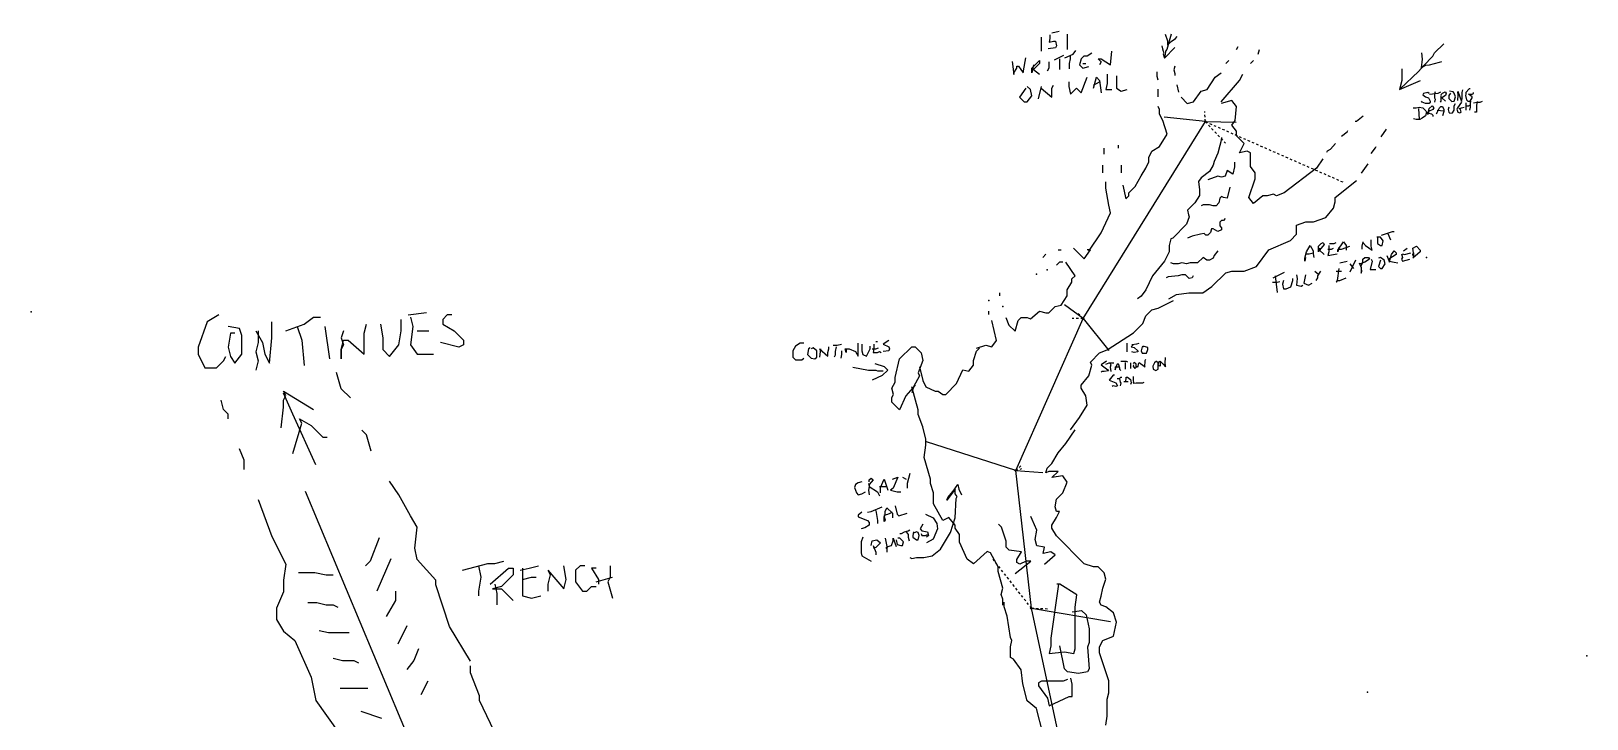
# Model space of a CAD drawing. Header units: millimetres. Extents: x -158 to 813, y -516 to 729.
# Drawn here: x 395 to 597.3, y 639.7 to 729.1 of the extents above; entities that cross this region are included whole.
import ezdxf

# ---------------------------------------------------------------- set-up
doc = ezdxf.new("R2010")
doc.units = ezdxf.units.MM
doc.linetypes.add('DASH', pattern=[0.6, 0.3, -0.3])

msp = doc.modelspace()

# ---------------------------------------------------------------- linework, layer by layer
at = {"layer": 'Shots', "color": 1}
for p, q in [((531.762, 691.76), (547.664, 717.34)), ((523.018, 672.006), (531.762, 691.76)), ((525.054, 654.114), (523.018, 672.006)), ((528.986, 635.702), (525.054, 654.114))]:
    msp.add_line(p, q, dxfattribs=at)
for centre in [(547.664, 717.34), (531.762, 691.76), (523.018, 672.006), (525.054, 654.114)]:
    msp.add_circle(centre, 0.1, dxfattribs=at)
at = {"layer": 'Sketch', "color": 0}
for points in [[(526.32, 728.3), (526.32, 726.5)], [(527.46, 728.62), (527.46, 728.14), (527.34, 727.66), (527.94, 727.78), (528.18, 727.78), (528.3, 727.18), (528.18, 726.94), (527.22, 726.82)], [(527.7, 728.86), (528.66, 729.1)], [(529.72, 728.7), (529.72, 726.7)], [(543.22, 728.72), (542.66, 726.72), (542.5, 726.48), (542.42, 726.08), (542.34, 725.76)], [(542.42, 728.72), (542.74, 727.84), (542.74, 727.28), (543.22, 727.76), (543.78, 728.16), (544.02, 728.4)], [(529.38, 725.62), (530.46, 726.1), (530.82, 726.58)], [(531.52, 725.5), (531.92, 725.9), (532.32, 725.9), (532.92, 726.3)], [(533.72, 725.5), (533.72, 725.5), (534.12, 725.5), (535.32, 724.7), (535.52, 726.5)], [(542.02, 727.2), (542.1, 726.8), (542.18, 726.48), (542.26, 726.32), (542.18, 726.16), (542.34, 725.6), (543.7, 726.96)], [(551.72, 726.7), (551.92, 727.1)], [(554.52, 726.1), (554.72, 726.7)], [(572.98, 721.62), (575.38, 723.86), (576.02, 724.58), (577.22, 725.86), (577.46, 726.26), (578.66, 727.46)], [(575.78, 726.26), (575.86, 725.46), (575.7, 724.34), (576.34, 724.66), (576.82, 724.74), (578.1, 725.06), (578.42, 725.14)], [(522.54, 725.14), (522.78, 723.46), (522.78, 723.7), (523.14, 724.3), (523.14, 724.54), (523.38, 724.54), (523.98, 723.7), (524.22, 725.14), (524.34, 725.62)], [(525.32, 724.7), (525.12, 723.7), (525.12, 723.7), (525.12, 724.3), (526.12, 725.3), (526.12, 724.9), (525.32, 724.1), (526.12, 723.5)], [(527.32, 725.1), (527.32, 724.3), (527.12, 723.9)], [(528.06, 725.38), (529.26, 725.98)], [(528.72, 725.5), (528.72, 724.1)], [(530.1, 725.86), (530.1, 725.5), (529.98, 724.9), (529.98, 724.18)], [(531.52, 725.5), (531.32, 724.7), (531.72, 724.3), (532.52, 724.5)], [(531.72, 724.9), (532.12, 724.9)], [(533.72, 725.5), (534.12, 725.1), (533.92, 724.7)], [(543.7, 724.54), (543.58, 724.06), (543.7, 723.58), (543.7, 723.34)], [(550.32, 724.9), (550.72, 725.3)], [(553.52, 724.9), (553.92, 725.3)], [(573.22, 724.2), (573.22, 722.7), (572.92, 721.5), (575.62, 722.7)], [(526.32, 721.7), (527.72, 720.5), (527.72, 721.7), (527.92, 722.1)], [(529.92, 722.5), (529.92, 721.9), (530.12, 720.9), (530.92, 721.7), (531.52, 721.1), (532.32, 723.1)], [(533.12, 721.7), (533.12, 721.7), (533.52, 723.1), (533.92, 722.7), (534.12, 721.1)], [(533.12, 722.1), (533.92, 722.5)], [(534.92, 723.5), (534.92, 722.3), (534.72, 721.5), (535.52, 721.5)], [(536.12, 723.3), (536.12, 721.7), (536.72, 721.3), (537.52, 721.5)], [(541.54, 722.74), (541.42, 723.22), (541.42, 723.82)], [(543.94, 722.14), (544.18, 721.18)], [(544.52, 720.5), (545.32, 719.7), (546.12, 719.9), (547.12, 721.3), (547.92, 721.5), (548.92, 723.1), (549.72, 723.7)], [(549.72, 719.9), (552.12, 722.7), (552.52, 723.5)], [(524.32, 721.7), (523.52, 720.5), (524.12, 719.9), (524.52, 719.9), (525.12, 720.7), (524.92, 721.5), (524.52, 721.9)], [(526.32, 721.9), (525.92, 720.3)], [(541.54, 720.58), (541.54, 721.54)], [(562.92, 712.5), (562.12, 711.3), (557.92, 708.1), (556.92, 707.7), (556.52, 707.9), (555.72, 707.7), (555.12, 707.7), (553.92, 706.7), (553.32, 707.5), (554.12, 709.9), (554.12, 710.7), (553.52, 711.5), (553.52, 713.3), (553.12, 713.5), (552.12, 713.3), (552.72, 714.5), (551.72, 715.5), (551.72, 716.1), (551.12, 716.9), (551.52, 717.5), (551.72, 719.3), (551.12, 720.1), (549.72, 719.7)], [(576.74, 720.98), (576.58, 721.14), (576.02, 720.98), (575.94, 720.82), (576.26, 720.58), (576.66, 720.42), (576.9, 720.02), (576.9, 719.86), (576.74, 719.7), (576.26, 719.7), (575.86, 719.86), (575.78, 720.02)], [(576.82, 720.9), (577.94, 721.06), (578.26, 721.22)], [(577.54, 721.22), (577.46, 720.9), (577.46, 720.42), (577.54, 720.26), (577.46, 719.86)], [(578.26, 720.74), (578.26, 720.02), (578.18, 719.86)], [(578.26, 720.82), (578.5, 721.06), (578.82, 721.22), (578.98, 721.06), (578.9, 720.74), (578.42, 720.42), (578.9, 720.02)], [(579.54, 721.06), (579.3, 720.74), (579.3, 720.34), (579.7, 719.94), (580.02, 720.02), (580.18, 720.58), (580.02, 721.06), (579.86, 721.22), (579.38, 721.3)], [(580.42, 721.22), (580.5, 720.82), (580.42, 720.1)], [(580.5, 721.3), (580.98, 719.94), (581.06, 720.34), (581.06, 721.14), (581.14, 721.46)], [(582.1, 721.62), (581.94, 721.62), (581.54, 721.14), (581.54, 720.9), (581.46, 720.74), (581.62, 720.18), (581.78, 720.02), (582.1, 720.02), (582.34, 720.42), (582.34, 720.58), (581.86, 720.9), (582.34, 720.9), (582.5, 720.98), (582.5, 721.14)], [(582.18, 720.02), (582.1, 719.86), (582.1, 719.22), (582.02, 718.82)], [(582.5, 719.78), (582.98, 719.86), (583.38, 719.86), (583.7, 720.02)], [(536.92, 709.1), (537.32, 707.3), (537.72, 707.7), (537.72, 708.1), (538.52, 708.9), (539.32, 710.3), (539.92, 711.3), (540.32, 712.1), (540.32, 712.7), (540.72, 713.5), (541.72, 714.1), (542.72, 715.7), (542.12, 717.5), (541.72, 718.3), (541.72, 718.9), (541.52, 719.3)], [(567.14, 717.38), (567.3, 717.38), (567.94, 717.94), (568.18, 718.1)], [(574.66, 719.14), (575.06, 719.14), (575.46, 719.22), (575.94, 719.14), (576.34, 718.74), (576.42, 718.58), (576.26, 718.1), (575.86, 717.78), (575.54, 717.62), (575.06, 717.62), (574.74, 717.7)], [(575.38, 719.06), (575.46, 717.62)], [(576.74, 718.82), (576.58, 718.26), (576.74, 719.06), (577.14, 719.38), (577.38, 719.14), (577.22, 718.9), (576.66, 718.66), (576.5, 718.5), (577.06, 718.34), (577.22, 718.18), (577.22, 718.02)], [(577.7, 718.5), (577.7, 718.34), (578.1, 719.14), (578.26, 719.3), (578.5, 719.3), (578.66, 718.9), (578.66, 718.66), (578.5, 718.1)], [(577.78, 718.82), (578.66, 718.74)], [(579.3, 719.22), (579.22, 718.9), (579.3, 718.58), (579.46, 718.42), (579.78, 718.5), (580.02, 718.82), (580.02, 719.38), (580.18, 719.7)], [(580.98, 719.86), (580.42, 719.14), (580.34, 718.98), (580.5, 718.58), (580.74, 718.5), (580.9, 718.58), (580.82, 718.9), (580.66, 719.06), (580.98, 719.14), (581.3, 719.22)], [(581.46, 719.38), (581.86, 719.38), (582.02, 719.46)], [(581.54, 719.78), (581.54, 718.82)], [(582.98, 719.94), (582.9, 719.46), (582.9, 718.58), (582.66, 718.58)], [(565.38, 715.46), (566.1, 716.02), (566.18, 716.18)], [(570.5, 715.38), (571.22, 716.34)], [(536.32, 714.3), (536.32, 713.9)], [(549.78, 715.3), (549.66, 714.7), (549.54, 714.22), (549.3, 713.26), (548.82, 712.18), (548.7, 711.7), (548.22, 710.86), (547.14, 710.02), (546.78, 709.54), (546.9, 708.46), (546.9, 707.74), (546.3, 706.78), (545.34, 705.82), (545.46, 705.22), (545.58, 704.98), (545.22, 704.02), (543.42, 702.22), (543.18, 702.1), (542.94, 701.26), (542.94, 700.42), (542.34, 699.22), (540.78, 697.3), (539.94, 695.5), (539.34, 694.66), (538.86, 694.3)], [(563.46, 713.38), (563.54, 713.54), (563.94, 713.78), (564.58, 714.5)], [(569.22, 713.22), (569.78, 713.94), (569.86, 714.1)], [(534.52, 713.1), (534.52, 713.9)], [(551.46, 712.06), (551.46, 711.46), (551.22, 710.5), (550.5, 710.98), (550.26, 710.26), (549.78, 710.14), (549.3, 710.26), (547.98, 709.78)], [(534.32, 710.7), (534.32, 711.7)], [(536.72, 711.7), (536.72, 710.7)], [(567.94, 710.66), (568.82, 711.86)], [(532.52, 700.5), (534.12, 702.9), (535.32, 705.5), (535.12, 706.5), (534.72, 708.7), (534.72, 709.5)], [(542.92, 694.3), (543.92, 694.9), (545.52, 695.1), (547.32, 695.1), (548.52, 695.9), (550.32, 697.7), (551.12, 697.9), (552.72, 697.9), (554.32, 698.5), (555.92, 700.7), (558.72, 701.9), (559.52, 702.7), (559.52, 703.9), (560.72, 704.3), (561.72, 704.3), (563.32, 704.9), (564.32, 706.1), (564.52, 706.9), (564.52, 707.5), (567.32, 709.7)], [(550.86, 708.82), (550.5, 707.38), (550.02, 707.5), (549.78, 707.62), (549.54, 707.38), (549.42, 706.78), (549.06, 706.42), (548.7, 706.42), (548.22, 706.54), (547.38, 706.54), (547.14, 706.42)], [(550.26, 704.74), (550.02, 704.5), (549.78, 704.5), (549.54, 704.26), (549.54, 703.78), (549.78, 703.54), (549.78, 703.3), (549.3, 703.06), (548.7, 703.42), (548.46, 703.42), (548.34, 702.94), (547.98, 702.58), (547.74, 702.58), (547.5, 702.82), (547.02, 702.7), (545.94, 702.46), (545.34, 702.22)], [(568.14, 701.62), (568.5, 701.26), (569.34, 700.66), (569.22, 701.14), (569.22, 701.98)], [(570.06, 702.34), (570.06, 701.5), (570.42, 701.26), (570.66, 701.26), (570.78, 701.86), (570.42, 702.34), (569.94, 702.34)], [(570.54, 702.58), (571.98, 703.06), (572.22, 703.06)], [(571.38, 702.82), (571.74, 701.98)], [(526.52, 699.7), (526.92, 700.1)], [(528.52, 700.7), (528.92, 700.7)], [(530.52, 700.9), (531.92, 699.5), (532.72, 700.7), (532.32, 700.7)], [(549.3, 700.54), (548.82, 699.94), (548.7, 699.58), (548.22, 699.34), (547.86, 699.34), (547.38, 699.7), (546.66, 698.98), (545.7, 698.98), (545.22, 698.86), (544.62, 698.98), (544.14, 698.86), (543.54, 698.86), (543.18, 698.98)], [(560.7, 699.7), (560.58, 699.22), (560.58, 699.58), (560.82, 700.42), (561.3, 701.26), (561.66, 700.54), (561.66, 700.18), (561.78, 699.7)], [(560.7, 700.18), (561.18, 700.18), (561.66, 700.3)], [(562.5, 700.9), (562.38, 700.42), (562.38, 701.14), (562.74, 701.5), (562.98, 701.62), (563.1, 701.38), (562.5, 700.66), (563.1, 700.06)], [(563.7, 701.26), (563.7, 700.42), (563.58, 699.94), (564.78, 700.18)], [(563.58, 700.78), (564.06, 700.78), (564.3, 700.9)], [(563.82, 701.5), (564.42, 701.5), (564.66, 701.62)], [(565.02, 701.02), (564.9, 700.42), (564.9, 700.66), (565.62, 701.74), (565.98, 701.26), (565.98, 700.66)], [(564.9, 700.78), (565.38, 700.78), (566.46, 701.14)], [(568.14, 701.74), (568.02, 701.14), (568.02, 700.78)], [(571.26, 699.94), (571.62, 699.1), (571.74, 699.58), (571.86, 700.06), (572.22, 700.54), (572.46, 700.3), (572.46, 700.06), (571.5, 699.46), (571.62, 699.22), (572.22, 699.1), (572.7, 698.98)], [(573.18, 700.18), (573.3, 699.7), (573.18, 699.46), (573.3, 699.22), (574.26, 699.46)], [(573.3, 700.18), (573.54, 700.06), (574.38, 700.3)], [(573.42, 700.54), (573.9, 700.9)], [(574.74, 700.3), (574.74, 699.82), (574.62, 700.06), (574.74, 700.3), (574.62, 700.9), (575.1, 701.14), (575.58, 700.66), (575.58, 700.42), (574.62, 699.58)], [(521.72, 691.9), (522.12, 690.9), (522.92, 690.1), (523.32, 691.5), (523.72, 691.9), (524.52, 691.9), (524.92, 691.7), (526.12, 692.7), (526.92, 692.5), (527.32, 692.5), (528.12, 693.3), (528.92, 693.5), (529.72, 694.7), (529.72, 695.5), (530.32, 696.5), (530.32, 696.9), (530.72, 697.3), (529.52, 699.1)], [(529.12, 699.1), (528.72, 699.1), (528.32, 698.7)], [(556.5, 697.06), (557.94, 697.78)], [(561.9, 697.9), (562.38, 697.54)], [(562.62, 697.9), (562.26, 697.3), (562.26, 697.06), (562.02, 696.7)], [(565.02, 698.26), (564.78, 696.7), (564.66, 696.46), (564.9, 696.7), (565.14, 696.7), (565.98, 697.06)], [(564.66, 697.9), (565.38, 697.9)], [(565.14, 698.98), (566.1, 699.22)], [(567.18, 699.34), (566.46, 697.78)], [(566.46, 698.86), (566.94, 698.26)], [(567.66, 698.98), (567.9, 698.38), (567.9, 697.66), (568.02, 697.9), (567.9, 698.62), (568.14, 699.1), (568.14, 699.46), (568.38, 699.7), (568.86, 699.7), (568.98, 699.46), (568.38, 699.1), (567.78, 698.86)], [(569.22, 699.46), (569.34, 699.22), (569.1, 698.14), (569.82, 698.14)], [(570.42, 699.34), (570.18, 698.5), (570.42, 698.26), (570.66, 698.26), (571.02, 698.86), (570.9, 699.34), (570.42, 699.7), (570.18, 699.58)], [(546.06, 697.3), (545.94, 697.06), (545.58, 696.94), (545.1, 697.42), (544.62, 697.42), (544.14, 697.3), (542.82, 697.18), (542.58, 697.06)], [(556.38, 696.46), (556.98, 696.46), (557.34, 696.58)], [(556.74, 697.3), (556.98, 695.14)], [(557.82, 696.7), (557.7, 696.22), (557.82, 695.62), (558.18, 695.62), (558.78, 695.86), (559.02, 696.7), (559.02, 696.94)], [(559.5, 697.42), (559.62, 696.94), (559.5, 696.1), (560.1, 695.98), (560.34, 696.1)], [(560.7, 697.42), (560.46, 696.34), (561.06, 696.1), (561.54, 696.34)], [(520.92, 695.1), (520.92, 694.7)], [(530.12, 677.3), (531.32, 678.9), (532.32, 680.5), (532.12, 681.7), (531.52, 682.7), (531.52, 683.1), (532.52, 684.3), (532.92, 685.7), (532.72, 686.1), (533.92, 687.3), (534.92, 687.7), (538.32, 689.9), (539.52, 691.1), (539.92, 692.1), (540.72, 692.9), (541.52, 693.1), (543.52, 694.1)], [(419.42, 692.24), (417.92, 691.34), (416.72, 688.04), (416.72, 687.14), (417.62, 685.34), (419.12, 685.34), (420.02, 686.24), (420.32, 686.84)], [(428.12, 690.14), (430.52, 691.04), (431.72, 691.94), (432.62, 691.94)], [(444.02, 692.24), (446.42, 692.54)], [(444.32, 691.94), (444.62, 690.74), (444.32, 688.34), (445.22, 687.14), (447.32, 687.14)], [(449.72, 692.24), (449.12, 692.24), (448.52, 691.64), (448.52, 691.04), (450.02, 690.14), (451.22, 688.94), (451.22, 688.34), (450.62, 688.04), (448.22, 688.64)], [(519.52, 692.3), (519.52, 692.7)], [(421.52, 689.84), (420.92, 689.84), (420.62, 688.04), (420.92, 686.84), (421.52, 685.94), (422.42, 687.14), (422.42, 689.54), (422.12, 690.44), (420.62, 690.74)], [(424.22, 690.14), (425.12, 688.64), (425.42, 687.14), (426.02, 685.94), (426.32, 689.24), (426.32, 691.34)], [(424.52, 690.14), (424.52, 688.64), (424.22, 687.44), (424.52, 686.24), (424.22, 685.04)], [(429.62, 690.74), (430.22, 688.94), (430.52, 685.64)], [(433.22, 690.74), (433.82, 686.54)], [(435.62, 690.14), (435.32, 689.24), (435.62, 688.34), (435.32, 687.74), (435.32, 686.54), (435.32, 686.54), (435.32, 687.74), (435.62, 688.94), (436.22, 688.94), (438.32, 687.14), (438.32, 689.84), (438.62, 691.04)], [(440.42, 691.04), (440.72, 689.24), (440.72, 687.74), (441.62, 686.84), (442.82, 688.34), (443.12, 690.14), (443.12, 691.64)], [(445.22, 690.14), (446.72, 690.14)], [(517.92, 687.9), (519.12, 688.3), (519.92, 688.1), (520.52, 688.9), (519.92, 691.5)], [(495.46, 688.54), (494.98, 688.54), (494.38, 688.18), (494.02, 687.58), (494.02, 686.74), (494.38, 686.38), (495.22, 686.38), (495.46, 686.62)], [(496.3, 687.94), (496.06, 687.82), (495.94, 687.1), (496.42, 686.62), (496.9, 686.5), (497.14, 686.74), (497.14, 687.58), (496.66, 687.94), (496.42, 687.82)], [(497.5, 687.82), (498.58, 686.86), (498.58, 687.34), (498.7, 687.82), (498.7, 688.06)], [(497.62, 687.82), (497.5, 686.74)], [(499.3, 688.3), (499.78, 688.3), (500.38, 688.42)], [(499.66, 688.06), (499.54, 687.46), (499.54, 686.98), (499.42, 686.74)], [(500.98, 687.82), (500.98, 687.34), (500.86, 687.82), (501.34, 687.82), (502.18, 687.46), (502.54, 686.86), (502.54, 688.54)], [(503.02, 688.42), (503.02, 687.58), (503.14, 687.1), (503.62, 686.86), (504.1, 687.82), (504.1, 688.18)], [(504.34, 687.82), (504.82, 687.82), (505.18, 687.94)], [(504.58, 688.42), (504.58, 687.82), (504.46, 687.34), (505.06, 687.34), (505.3, 687.46), (505.54, 687.34)], [(504.82, 688.78), (505.06, 688.78)], [(506.5, 688.9), (505.78, 688.42), (506.5, 688.06), (506.62, 687.82), (506.5, 687.58), (505.78, 687.46)], [(509.92, 683.1), (508.72, 681.7), (507.92, 679.9), (506.92, 680.9), (506.92, 681.5), (507.12, 681.9), (506.92, 682.7), (507.32, 683.5), (507.32, 684.1), (507.92, 686.5), (509.52, 688.1), (509.92, 688.1), (510.72, 687.3), (510.92, 686.3), (510.32, 684.7), (510.52, 684.3), (509.72, 682.9), (509.52, 682.1)], [(510.52, 685.5), (510.92, 683.7), (511.32, 682.9), (512.52, 682.3), (512.92, 682.3), (513.52, 681.9), (513.92, 681.9), (515.32, 683.3), (516.12, 685.1), (516.92, 684.9), (517.52, 685.7), (517.52, 686.3), (517.92, 687.5), (518.32, 687.9)], [(537.46, 688.54), (537.46, 687.42)], [(538.34, 688.38), (538.02, 688.06), (538.42, 687.98), (538.9, 687.58), (538.9, 687.42), (538.42, 687.34), (538.1, 687.42)], [(538.1, 688.38), (538.74, 688.46), (539.06, 688.54)], [(539.62, 688.06), (539.46, 688.06), (539.3, 687.58), (539.46, 687.26), (540.02, 687.26), (540.18, 687.74), (540.18, 687.98), (539.7, 688.14), (539.54, 688.14)], [(500.38, 687.58), (500.38, 687.1), (500.26, 686.62)], [(504.7, 685.9), (505.9, 685.54), (506.38, 685.06), (505.66, 684.34), (504.34, 683.74)], [(534.82, 686.22), (534.1, 685.74), (534.98, 685.1), (535.06, 684.94), (534.5, 684.86), (534.26, 684.86), (534.1, 684.78)], [(534.74, 685.82), (535.14, 685.98), (535.78, 685.98)], [(535.3, 685.9), (535.38, 685.74), (535.3, 685.42), (535.38, 684.86)], [(535.94, 685.5), (535.94, 685.1), (536.18, 685.82), (536.34, 685.9), (536.5, 685.34), (536.5, 685.18), (536.66, 685.02)], [(536.66, 686.22), (537.38, 686.22), (537.54, 686.14)], [(537.22, 686.06), (537.22, 685.18)], [(537.94, 685.98), (537.94, 685.26)], [(538.34, 685.74), (538.26, 685.58), (538.5, 685.26), (538.66, 685.42), (538.66, 685.82), (538.42, 686.06), (538.26, 685.9)], [(538.98, 685.98), (538.9, 685.58), (538.82, 685.42), (538.66, 685.58)], [(539.06, 686.06), (539.7, 685.58), (539.78, 685.42), (539.86, 686.3), (539.94, 686.46)], [(541.3, 686.22), (541.06, 685.98), (540.82, 685.58), (540.9, 685.18), (541.22, 685.02), (541.54, 685.18), (541.54, 685.98), (541.38, 686.14), (541.22, 686.14)], [(541.78, 686.22), (541.78, 685.58), (541.54, 685.66), (541.62, 686.14), (541.78, 686.22), (542.18, 685.82), (542.5, 685.5), (542.42, 686.14), (542.5, 686.54), (542.5, 686.7)], [(436.52, 681.44), (435.32, 682.64), (434.72, 684.74)], [(501.82, 685.42), (503.86, 685.06), (504.82, 685.06), (505.06, 684.94), (505.78, 684.94)], [(535.86, 684.38), (535.7, 684.38), (535.14, 683.74), (536.02, 683.42), (536.26, 683.02), (536.02, 682.94), (535.7, 683.02), (535.54, 682.94)], [(535.94, 685.5), (536.42, 685.5)], [(536.18, 683.98), (536.5, 683.98), (536.66, 684.14), (536.82, 684.14)], [(536.5, 683.9), (536.58, 683.5), (536.66, 683.34), (536.58, 683.02)], [(537.06, 683.58), (537.62, 683.58)], [(537.3, 683.58), (537.3, 683.5), (537.38, 683.9), (537.38, 684.14), (537.54, 684.14), (537.94, 683.82), (538.02, 683.42), (537.94, 683.18)], [(538.26, 684.22), (538.26, 683.66), (538.34, 683.5), (538.26, 683.34), (538.66, 683.42), (539.54, 683.42), (539.7, 683.5)], [(427.52, 677.54), (427.82, 680.24), (427.82, 681.14), (428.12, 681.74), (427.82, 682.34), (431.72, 679.94)], [(432.02, 672.74), (429.02, 679.34), (427.82, 682.04)], [(521.32, 654.5), (521.32, 655.3), (521.12, 655.9), (521.32, 656.7), (520.72, 658.9), (520.72, 659.5), (519.72, 661.3), (519.32, 661.5), (517.52, 659.9), (516.72, 660.5), (515.72, 662.7), (515.72, 663.7), (515.12, 664.5), (515.12, 664.9), (514.32, 665.9), (513.52, 665.5), (512.32, 667.7), (512.32, 669.1), (511.92, 670.3), (511.92, 670.9), (511.12, 673.7), (511.32, 675.3), (511.32, 676.1), (510.92, 677.7), (510.32, 679.3), (510.32, 679.9), (509.52, 682.9)], [(420.62, 678.74), (420.62, 679.34), (420.02, 679.94), (419.72, 681.14)], [(429.02, 674.24), (430.22, 678.14), (429.92, 678.74), (431.42, 677.84), (432.92, 676.34), (433.52, 676.34)], [(439.22, 674.54), (438.62, 676.64), (438.02, 677.24)], [(534.72, 638.9), (534.92, 640.1), (534.92, 642.3), (535.12, 643.1), (535.12, 644.7), (534.52, 646.5), (533.92, 648.3), (533.92, 649.1), (534.32, 649.9), (535.72, 650.5), (536.12, 652.3), (535.72, 653.5), (534.72, 654.3), (534.12, 654.5), (533.92, 654.9), (534.12, 655.7), (534.32, 656.7), (534.72, 657.9), (534.52, 658.7), (533.72, 659.5), (533.12, 659.5), (531.92, 659.9), (528.32, 663.5), (527.72, 664.5), (527.72, 664.9), (528.32, 665.9), (528.72, 666.7), (528.32, 666.7), (528.12, 667.3), (528.32, 668.3), (529.12, 669.1), (529.72, 670.5), (529.12, 671.3), (527.72, 671.1), (528.52, 671.9), (527.32, 671.9), (526.92, 671.7), (527.12, 672.3), (527.72, 672.9), (528.52, 674.3), (529.52, 675.5), (530.72, 677.3)], [(422.72, 672.14), (422.72, 673.34), (422.12, 674.84)], [(509.26, 671.62), (508.9, 670.3), (508.9, 669.7)], [(452.12, 647.24), (449.42, 651.74), (447.62, 657.14), (447.62, 657.74), (445.22, 660.44), (444.92, 661.94), (445.22, 664.64), (444.32, 666.14), (442.82, 668.84), (441.62, 670.64)], [(503.02, 670.54), (502.54, 670.42), (502.18, 670.18), (502.06, 669.82), (502.3, 669.1), (502.54, 668.86), (503.02, 668.98), (503.5, 669.22)], [(503.86, 670.3), (503.98, 669.94), (503.86, 669.46), (503.98, 668.86)], [(503.98, 670.54), (503.98, 670.78), (504.22, 671.02), (504.46, 670.78), (503.98, 670.18), (503.98, 669.94), (505.06, 669.22), (505.3, 668.74)], [(505.3, 669.94), (506.14, 669.94)], [(505.42, 669.1), (505.42, 669.82), (505.9, 670.9), (506.38, 669.46)], [(506.98, 670.9), (507.7, 671.14), (507.1, 669.7), (506.74, 669.46), (507.58, 669.22), (508.06, 669.22)], [(508.3, 671.14), (508.78, 670.9)], [(509.26, 660.7), (509.5, 660.58), (510.1, 660.7), (511.06, 660.7), (512.14, 660.94), (513.22, 661.78), (514.54, 663.94), (515.14, 665.86), (515.26, 668.38), (515.38, 668.62), (515.14, 668.98), (515.14, 669.58), (514.06, 668.14), (514.18, 668.5), (514.9, 669.34), (515.5, 670.18), (515.62, 669.58), (515.98, 668.86)], [(424.52, 668.24), (426.32, 663.44), (428.12, 659.84), (427.82, 657.74), (427.82, 656.24), (426.92, 654.14), (426.92, 652.64), (427.82, 651.14), (429.32, 649.94), (431.42, 645.14), (432.02, 642.14), (435.02, 637.94), (437.42, 635.54), (438.62, 633.14), (438.32, 631.34), (438.32, 629.24), (441.92, 623.24), (442.82, 621.14), (445.22, 617.54), (446.12, 616.04)], [(507.34, 667.42), (507.58, 666.34), (507.82, 666.1), (508.9, 666.46)], [(503.02, 666.58), (502.54, 666.22), (502.54, 665.98), (503.74, 665.5), (503.98, 665.26), (503.98, 664.9), (503.38, 664.54), (502.9, 664.42)], [(503.74, 666.58), (504.22, 666.7), (505.66, 667.3)], [(504.82, 666.82), (505.06, 665.5), (505.06, 665.14)], [(505.9, 665.98), (506.02, 665.62), (505.9, 665.38), (505.9, 665.98), (506.02, 666.22), (506.02, 666.7), (506.26, 667.18), (506.98, 666.46), (506.98, 665.86)], [(505.9, 666.22), (506.38, 666.34), (506.98, 666.58)], [(511.3, 666.34), (512.26, 665.86), (512.74, 665.14), (512.86, 664.42), (512.26, 663.1), (511.42, 662.62)], [(526.76, 659.84), (528.16, 661.04), (527.56, 661.44), (526.56, 661.24), (526.76, 662.04), (525.76, 662.24), (525.56, 663.04), (525.76, 664.24), (525.16, 665.64), (524.96, 666.04)], [(507.94, 663.82), (508.18, 663.82), (508.54, 664.06), (509.02, 664.18), (509.26, 664.3)], [(508.78, 664.06), (509.02, 663.7), (509.02, 663.34), (509.14, 662.86)], [(509.74, 664.06), (509.62, 663.58), (509.62, 663.34), (510.1, 662.98), (510.34, 662.98), (510.46, 663.58), (510.34, 663.94), (510.1, 664.06), (509.62, 663.82)], [(510.94, 665.02), (510.58, 664.42), (510.82, 664.18), (511.54, 664.06), (511.66, 663.58), (511.42, 663.34)], [(510.7, 663.82), (510.82, 663.58), (511.3, 663.58), (511.54, 663.7)], [(522.96, 658.64), (524.96, 660.24), (524.36, 660.24), (523.56, 659.84), (523.16, 660.04), (523.16, 660.44), (523.76, 661.44), (522.16, 661.64), (521.76, 662.04), (521.76, 662.84), (521.16, 664.64), (520.76, 665.04)], [(440.28, 663.24), (439.08, 660.24), (438.48, 659.64)], [(503.14, 663.34), (502.9, 662.74), (502.9, 661.3), (503.02, 660.94), (504.22, 660.22)], [(504.22, 662.26), (504.34, 662.86), (504.94, 662.98), (505.42, 662.62), (504.82, 662.02), (504.46, 661.9)], [(504.46, 662.26), (504.82, 661.42), (504.82, 661.06)], [(506.02, 663.22), (506.26, 662.14), (506.26, 661.42)], [(506.14, 661.9), (506.38, 662.14), (506.86, 662.26), (507.1, 662.86), (507.1, 663.22), (507.46, 662.14)], [(507.46, 662.98), (507.58, 662.38), (508.06, 662.26), (508.3, 662.26), (508.42, 662.74), (507.94, 663.22), (507.7, 663.22)], [(441.78, 660.54), (439.98, 656.34)], [(451.08, 659.04), (454.38, 659.94), (455.28, 659.94), (456.48, 660.24)], [(453.18, 659.64), (453.48, 658.14), (453.18, 656.34), (453.18, 655.74)], [(454.68, 657.24), (457.08, 659.34), (457.68, 659.34), (457.68, 658.44), (456.18, 656.94), (454.98, 656.64), (456.18, 656.64), (457.68, 655.14)], [(458.58, 659.04), (459.78, 659.34), (460.98, 659.64)], [(458.88, 659.34), (458.88, 655.74), (460.08, 655.44), (461.28, 655.74)], [(462.18, 659.04), (464.28, 656.64), (464.58, 657.84), (464.28, 659.64)], [(466.98, 659.64), (466.38, 659.64), (465.78, 659.04), (465.78, 657.54), (466.68, 656.34), (467.28, 656.34), (467.88, 656.94), (468.48, 656.94)], [(468.48, 659.34), (467.88, 659.34), (468.78, 657.84), (468.78, 657.24)], [(470.28, 659.64), (470.28, 658.14), (469.98, 657.54), (470.58, 655.44)], [(429.78, 658.74), (431.88, 658.74), (433.38, 658.44), (434.28, 658.44)], [(458.88, 657.84), (460.08, 658.14), (460.68, 658.14)], [(462.18, 659.04), (462.48, 658.44), (462.18, 657.24), (462.18, 656.34)], [(468.48, 657.54), (470.58, 658.14)], [(442.38, 656.34), (442.38, 655.14), (441.18, 653.04)], [(455.28, 657.24), (455.58, 656.04), (455.58, 654.54)], [(528.56, 657.24), (527.56, 650.24), (527.56, 649.24), (527.36, 648.24), (529.36, 648.44), (530.56, 648.24), (530.76, 648.84), (530.76, 654.24), (530.96, 655.84), (528.76, 657.24), (528.36, 657.24)], [(430.98, 654.84), (432.18, 654.84), (433.38, 654.54), (434.28, 654.54), (434.88, 654.24)], [(521.92, 653.1), (521.52, 654.3), (521.52, 654.9)], [(530.36, 653.64), (531.56, 653.84), (532.16, 653.24), (532.56, 651.44), (532.56, 649.64), (532.36, 649.04), (532.56, 646.24), (532.36, 645.84), (531.16, 645.64), (529.76, 645.84), (529.36, 646.24), (528.76, 649.24)], [(432.48, 651.24), (433.68, 650.94), (436.38, 650.94)], [(443.88, 651.84), (442.68, 649.44)], [(526.92, 636.3), (526.72, 637.1), (526.52, 637.9), (525.72, 641.1), (524.52, 642.1), (523.92, 644.3), (523.72, 646.1), (522.72, 647.5), (522.32, 647.7), (522.32, 649.1), (522.52, 649.9), (522.32, 650.3), (521.92, 653.1)], [(434.28, 647.64), (435.48, 647.34), (436.98, 647.34), (437.58, 647.04)], [(445.38, 648.84), (444.78, 647.34), (443.88, 646.14)], [(467.72, 605.84), (465.92, 607.64), (465.62, 609.14), (464.12, 610.64), (461.42, 613.34), (461.12, 614.84), (461.42, 616.04), (459.92, 620.24), (456.62, 626.54), (456.32, 629.84), (456.32, 631.64), (456.62, 634.34), (456.62, 635.24), (453.32, 642.14), (453.32, 642.74), (452.12, 645.74), (452.12, 646.64)], [(435.18, 643.74), (438.78, 643.74)], [(446.58, 644.64), (445.68, 642.84)], [(529.76, 644.84), (529.16, 644.64), (526.36, 644.64), (525.96, 644.44), (525.96, 644.04), (527.16, 642.44), (527.36, 641.44), (529.96, 642.64), (530.36, 642.64), (530.36, 644.24), (530.16, 645.04)], [(437.88, 640.74), (440.58, 639.84)]]:
    msp.add_lwpolyline(points, dxfattribs=at)
for p in [(527.12, 698.1), (576.42, 699.7), (525.72, 697.5), (519.52, 694.1), (395.02, 692.64), (521.32, 693.3), (597.26, 647.94), (568.76, 643.2)]:
    msp.add_point(p, dxfattribs=at)
at = {"layer": 'XSect', "color": 1, "linetype": 'DASH'}
for p, q in [((547.664, 717.34), (547.578, 718.646)), ((547.664, 717.34), (565.72, 709.412)), ((547.664, 717.34), (550.266, 714.546)), ((531.762, 691.76), (530.368, 691.762)), ((531.762, 691.76), (530.908, 692.588)), ((523.018, 672.006), (523.69, 672.646)), ((523.018, 672.006), (523.79, 672.25)), ((525.054, 654.114), (519.936, 660.658)), ((525.054, 654.114), (527.362, 654.048))]:
    msp.add_line(p, q, dxfattribs=at)
at = {"layer": 'XSect', "color": 1}
for p, q in [((547.664, 717.34), (542.31, 717.918)), ((547.664, 717.34), (551.664, 717.27)), ((531.762, 691.76), (529.362, 693.554)), ((531.762, 691.76), (535.106, 687.622)), ((523.018, 672.006), (511.42, 675.744)), ((523.018, 672.006), (526.556, 671.73)), ((465.208, 586.878), (430.678, 669.28)), ((525.054, 654.114), (535.352, 652.404))]:
    msp.add_line(p, q, dxfattribs=at)

doc.saveas('drawing.dxf')
